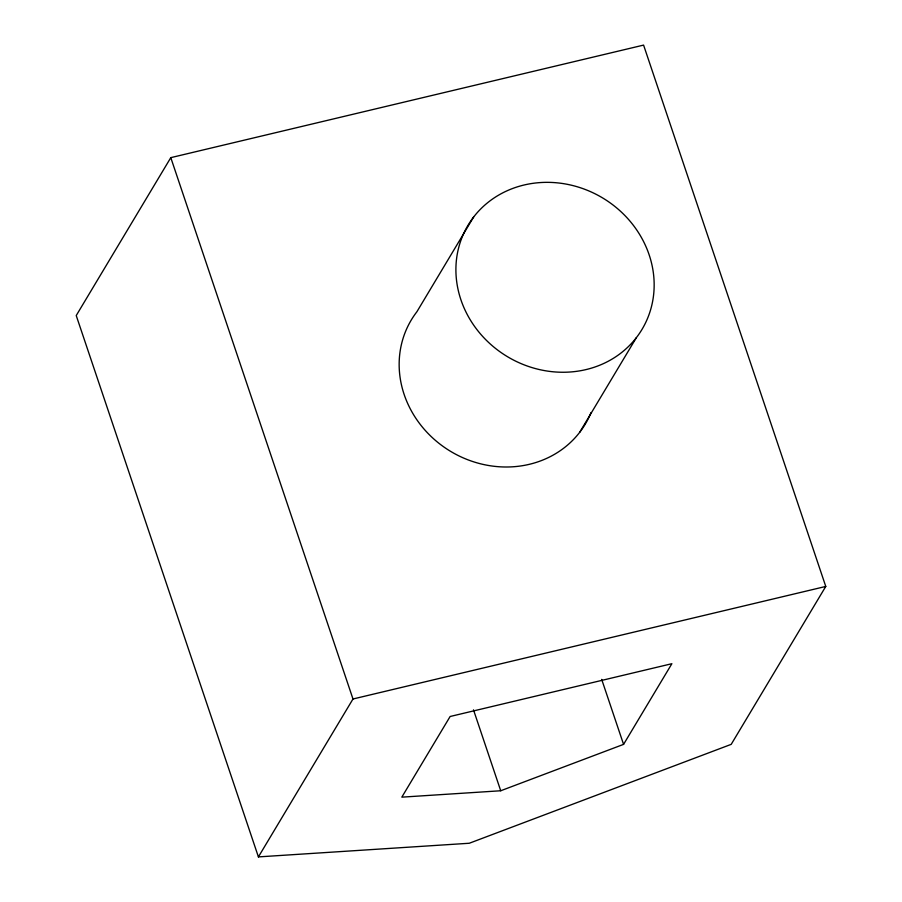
<?xml version="1.0" encoding="UTF-8"?>
<svg xmlns="http://www.w3.org/2000/svg" width="902" height="902" viewBox="0 0 902 902"><rect width="100%" height="100%" fill="white"/><g stroke="black" fill="none" stroke-linecap="round" stroke-linejoin="round"><path stroke-width="1.35" d="M170.794 157.647L76.23 315.553L258.412 856.9L469.277 843.257L731.206 744.353L825.77 586.447L643.588 45.1L170.794 157.647L352.986 698.994L258.412 856.9M473.64 216.999L416.904 311.742A101.385 92.545 30.9 0 0 452.15 452.274A101.385 92.545 30.9 0 0 591.047 412.552M579.659 432.351L636.406 337.607A101.385 92.545 30.9 0 0 563.355 183.625A101.385 92.545 30.9 0 0 465.319 310.671A101.385 92.545 30.9 0 0 636.406 337.607M623.564 744.375L671.877 663.703L450.132 716.492L401.818 797.154L500.723 790.761L623.564 744.375L601.69 679.375M352.986 698.994L825.77 586.447M473.494 709.84L500.723 790.761"/></g></svg>
